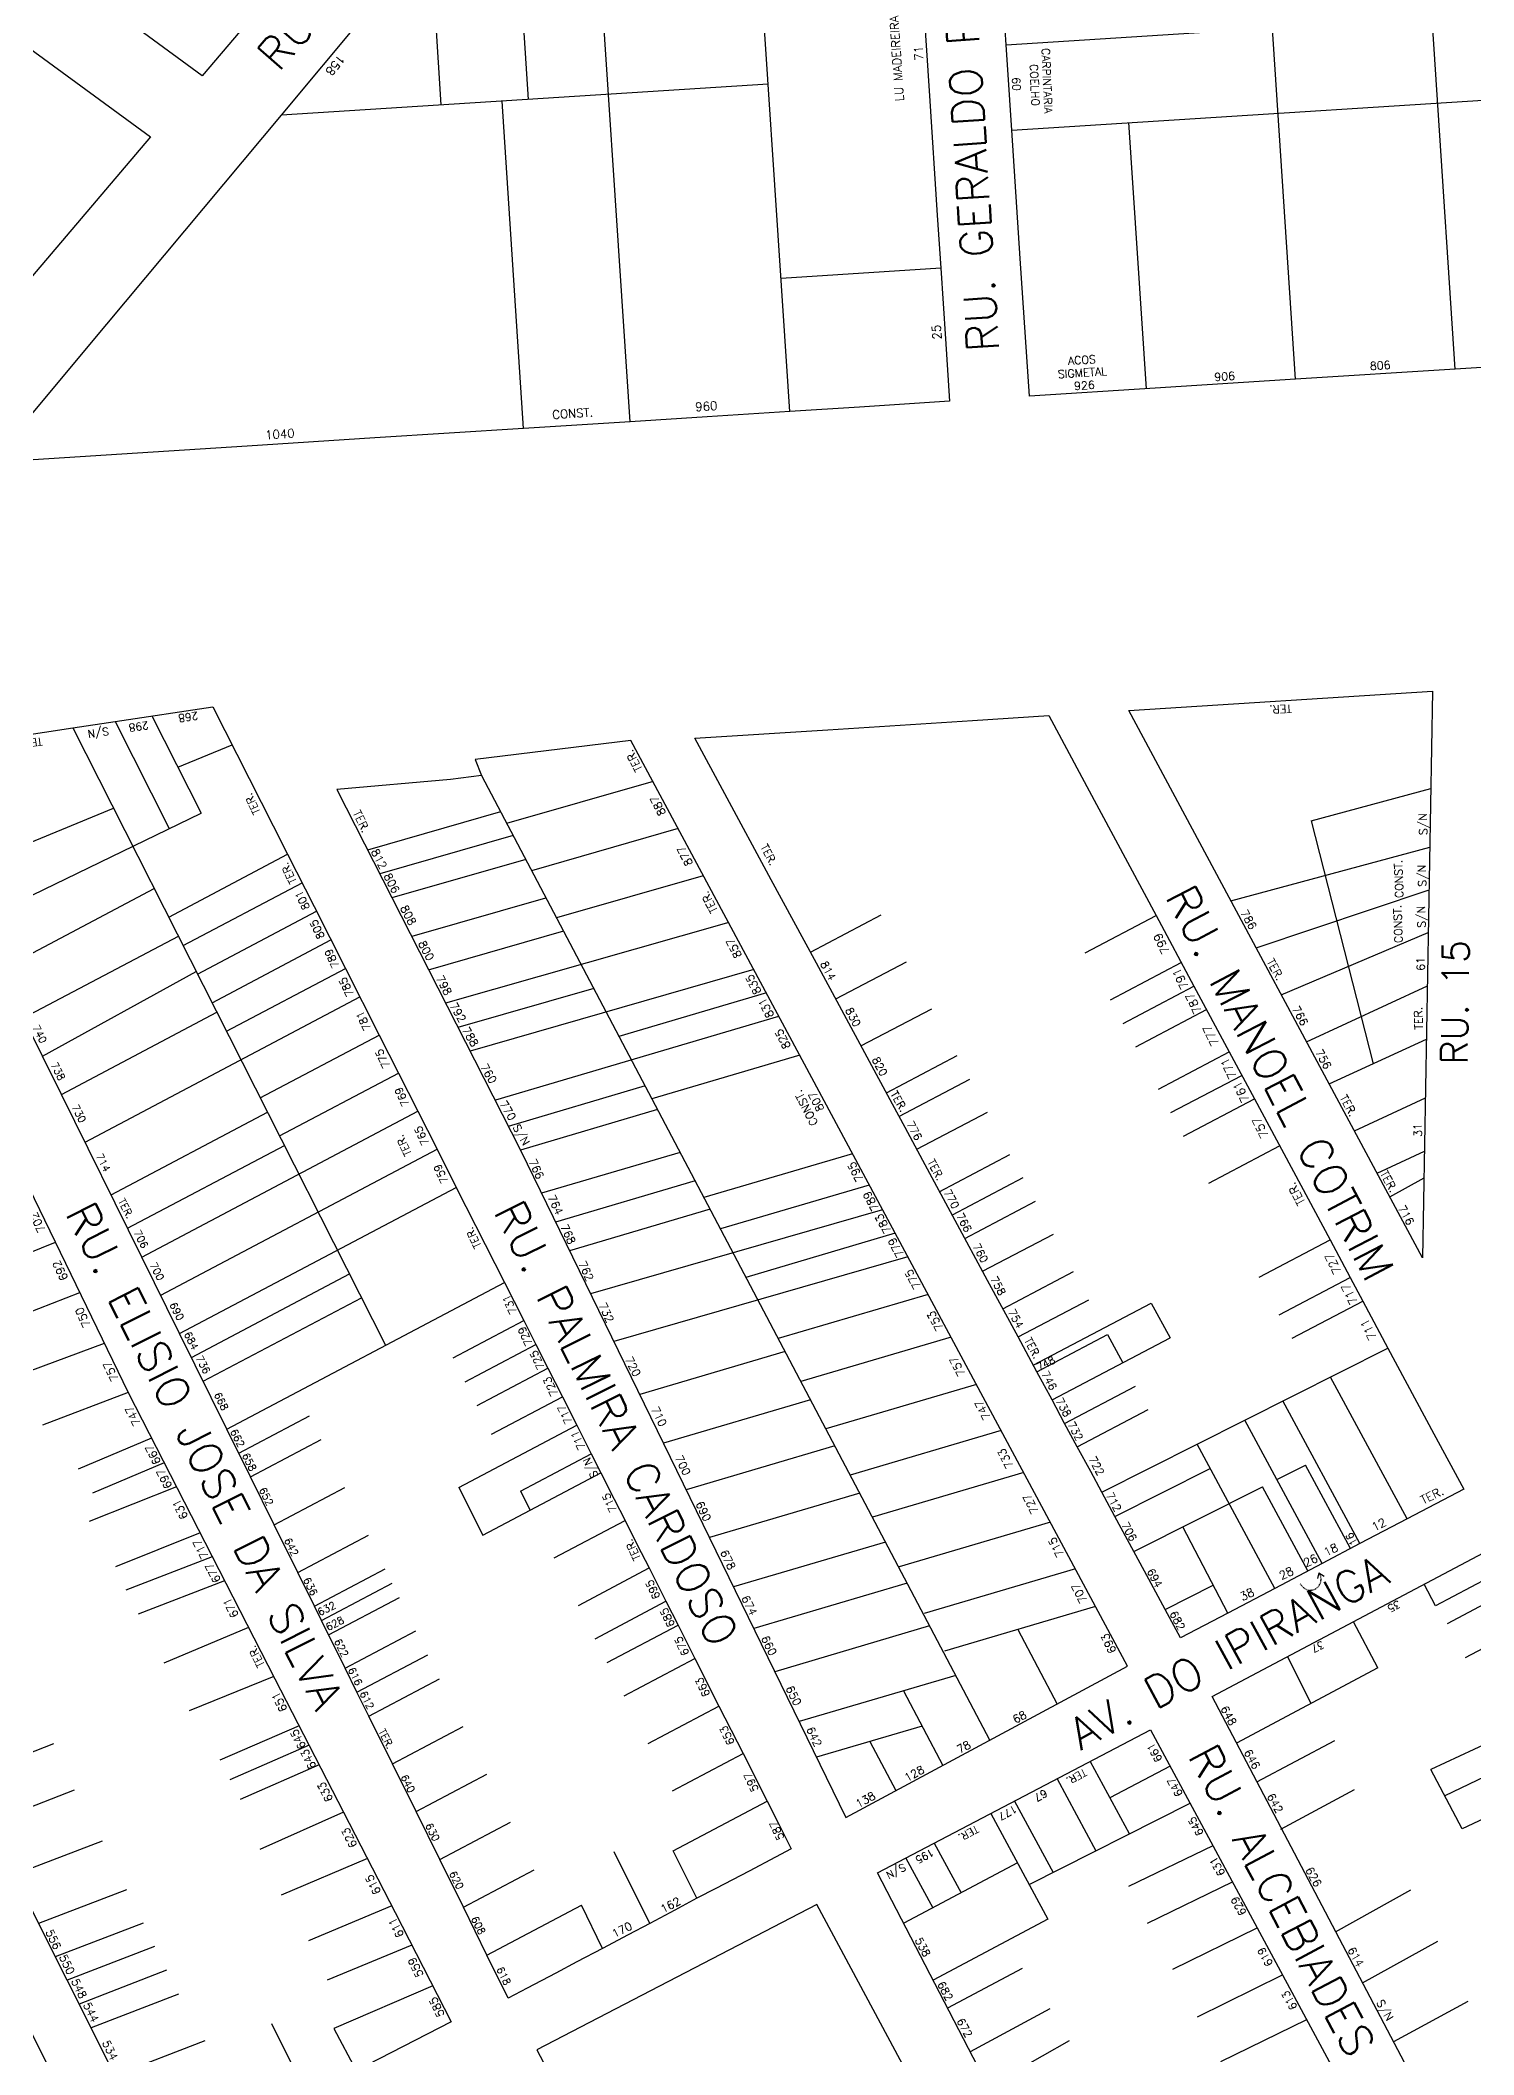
# Model space of a CAD drawing. Extents: x 714896 to 749292, y 8417558 to 8447149.
# Drawn here: x 737358.6 to 737627.3, y 8427545.5 to 8427923.2 of the extents above; entities that cross this region are included whole.
import ezdxf

# ---------------------------------------------------------------- set-up
doc = ezdxf.new("R2010")
doc.units = 0
doc.header["$MEASUREMENT"] = 0
doc.linetypes.add('ACAD_ISO03W100', pattern=[30, 12, -18])
for name, color, linetype in [('LOTE', 7, 'CONTINUOUS'), ('NUM-PORTA', 7, 'CONTINUOUS'), ('QUADRA', 6, 'CONTINUOUS'), ('TEXTO', 7, 'CONTINUOUS'), ('TEXTODERUA', 3, 'CONTINUOUS')]:
    doc.layers.add(name, color=color, linetype=linetype)
doc.styles.add('ROMANS', font='ROMANS.SHX', dxfattribs={"height": 1.5})

msp = doc.modelspace()

# ---------------------------------------------------------------- linework, layer by layer
at = {"layer": 'LOTE', "color": 7}
for p, q in [((737441.3, 8427785.3, 510.09), (737536.54, 8427604.55, 519.7)), ((737473.47, 8427784.22, 518.89), (737445.98, 8427776.3, 514.53)), ((737444.87, 8427778.52, 514.22), (737419.93, 8427771.33, 510.25)), ((737478.15, 8427775.39, 518.89), (737450.66, 8427767.47, 514.53)), ((737447.21, 8427774.09, 514.22), (737422.24, 8427766.89, 510.25)), ((737449.57, 8427769.61, 514.27), (737424.5, 8427762.39, 510.29)), ((737482.84, 8427766.55, 518.89), (737455.35, 8427758.63, 514.53)), ((737453.26, 8427762.35, 514.4), (737428.2, 8427755.13, 510.42)), ((737456.66, 8427756.15, 514.45), (737431.28, 8427748.84, 510.42)), ((737487.63, 8427757.78, 518.89), (737434.55, 8427742.66, 510.41)), ((737492.33, 8427748.94, 518.9), (737439.15, 8427733.62, 510.45)), ((737462.32, 8427745.4, 514.49), (737436.88, 8427738.07, 510.45)), ((737494.69, 8427744.57, 518.89), (737467.06, 8427736.41, 514.53)), ((737496.99, 8427740.13, 518.89), (737443.91, 8427724.45, 510.51)), ((737500.94, 8427732.89), (737473.23, 8427724.71, -4.38)), ((737471.96, 8427727.12, 514.55), (737446.31, 8427719.55, 510.5)), ((737474.29, 8427722.69, 514.56), (737448.58, 8427715.09, 510.5)), ((737478.51, 8427714.68, 4.1), (737452.52, 8427707.01)), ((737510.83, 8427714.42, 518.9), (737482.98, 8427706.2, 514.5)), ((737481.32, 8427709.35, 4.13), (737455.15, 8427701.62)), ((737513.98, 8427708.55, 518.9), (737486.08, 8427700.32, 514.49)), ((737484.14, 8427704.01, 4.16), (737457.77, 8427696.22)), ((737516.48, 8427703.91), (737461.75, 8427688.15)), ((737518.85, 8427699.5), (737490.86, 8427691.24, -4.42)), ((737361.37, 8427697.8, 507.43), (737345.51, 8427691.41, 514.37)), ((737521.22, 8427695.1), (737466.09, 8427679.24)), ((737365.96, 8427688.33, 507.42), (737349.97, 8427682.16, 515.09)), ((737525, 8427688.05), (737496.91, 8427679.76, -4.43)), ((737370.56, 8427678.87, 507.42), (737354.25, 8427672.81, 516.66)), ((737498.19, 8427677.34, 514.63), (737470.94, 8427669.3, 510.33)), ((737529.33, 8427680.03, 518.89), (737501.15, 8427671.72, 514.44)), ((737375.03, 8427669.66, 514.05), (737358.98, 8427663.55, 520.03)), ((737534.09, 8427671.19, 518.89), (737505.83, 8427662.85, 514.43)), ((737502.95, 8427668.31, 514.65), (737475.4, 8427660.18, 510.3)), ((737538.73, 8427662.53, 518.89), (737510.4, 8427654.17, 514.42)), ((737379.44, 8427661.07, 520.71), (737365.67, 8427655.26, 520.64)), ((737507.52, 8427659.63, 514.68), (737479.68, 8427651.41, 510.28)), ((737381.81, 8427656.46, 520.71), (737368.39, 8427650.78, 520.63)), ((737542.94, 8427654.66, 518.89), (737514.61, 8427646.3, 514.42)), ((737384.11, 8427651.97, 520.71), (737367.72, 8427645.46, 520.61)), ((737512.19, 8427650.76, 514.7), (737484.05, 8427642.45, 510.25)), ((737388.54, 8427643.32, 520.71), (737372.7, 8427636.97, 520.59)), ((737547.93, 8427645.36, 518.9), (737519.6, 8427637, 514.42)), ((737517, 8427641.63, 514.72), (737488.54, 8427633.23, 510.23)), ((737390.82, 8427638.87, 520.71), (737374.62, 8427632.63, 520.58)), ((737552.62, 8427636.6, 518.9), (737524.29, 8427628.24, 514.42)), ((737393.14, 8427634.36, 520.71), (737376.93, 8427628.12, 520.58)), ((737521.08, 8427633.89, 514.74), (737492.35, 8427625.4, 510.21)), ((737620.12, 8427629.67, 527.63), (737618, 8427633.71)), ((737556.41, 8427629.52, 518.9), (737528.08, 8427621.16, 514.43)), ((737397.64, 8427625.59, 520.71), (737381.71, 8427618.93, 520.57)), ((737525.3, 8427625.89, 514.77), (737496.28, 8427617.32, 510.19)), ((737541.83, 8427625.22, 509.81), (737549.18, 8427611.25, 510.55)), ((737609.29, 8427618.02, -4.55), (737604.74, 8427626.69)), ((737592.37, 8427620.14), (737596.73, 8427611.34, -5.35)), ((737402.34, 8427616.42, 520.71), (737386.47, 8427609.98, 520.57)), ((737530.18, 8427616.63, 514.8), (737500.84, 8427607.96, 510.16)), ((737609.29, 8427618.02, -4.55), (737582.81, 8427603.95, 522.59)), ((737520.4, 8427613.74, 518.96), (737527.78, 8427599.74, 519.7)), ((737646.55, 8427611.69, 527.68), (737619.25, 8427599.01, -14.53)), ((737407.09, 8427607.2, 520.71), (737392.25, 8427600.71, 520.56)), ((737523.89, 8427607.11, 513.27), (737504.1, 8427601.27, 510.15)), ((737361.07, 8427603.81, 520.43), (737344.55, 8427597.32, 520.27)), ((737408.98, 8427603.52, 520.71), (737394.14, 8427597.02, 520.56)), ((737514.11, 8427604.22, 519.21), (737518.94, 8427595.07, 519.7)), ((737586.62, 8427596.69, 522.59), (737601.28, 8427604.41, 528.49)), ((737410.86, 8427599.87, 520.71), (737396.02, 8427593.38, 520.56)), ((737555.39, 8427600.49), (737562.67, 8427586.97)), ((737625.1, 8427587.85, -20.38), (737619.25, 8427599.01, -14.53)), ((737630.9, 8427598.33, 527.94), (737621.85, 8427594.05, 528.09)), ((737652.34, 8427600.72, 527.64), (737625.1, 8427587.85, 528.09)), ((737364.94, 8427595.13, 520.42), (737348.85, 8427588.83, 520.27)), ((737549.19, 8427597.24), (737556.47, 8427583.72)), ((737591.16, 8427587.79, 522.54), (737604.97, 8427595.22, 527.22)), ((737415.45, 8427590.96, 520.71), (737399.76, 8427583.99, 520.54)), ((737536.79, 8427590.74), (737547.45, 8427570.94)), ((737541.22, 8427593.06), (737548.44, 8427579.66)), ((737543.97, 8427577.4, 521.49), (737574.14, 8427592.66, 522.24)), ((737370.21, 8427585.54, 520.41), (737353.67, 8427579.25, 520.27)), ((737419.91, 8427582.3, 520.71), (737403.76, 8427575.44, 520.52)), ((737520.85, 8427582.38), (737525.88, 8427573.03)), ((737526.16, 8427585.16), (737531.18, 8427575.86)), ((737562.63, 8427577.09, 521.8), (737578.42, 8427584.72, 522.24)), ((737541.76, 8427581.5, 521.94), (737520.47, 8427570.15, 520.21)), ((737374.73, 8427576.41, 520.41), (737358.25, 8427570.14, 520.27)), ((737566.13, 8427570.19, 521.76), (737582.06, 8427577.95, 522.24)), ((737601.38, 8427568.54, 522.54), (737615.49, 8427576.4, 526.09)), ((737424.48, 8427573.41, 520.71), (737408.87, 8427566.87, 520.5)), ((737547.45, 8427570.94, 88.54), (737525.94, 8427559.47, 520.21)), ((737377.88, 8427570.16, 520.41), (737361.4, 8427563.89, 520.27)), ((737570.9, 8427561.55, 521.74), (737586.72, 8427569.31, 522.24)), ((737380.02, 8427565.81, 0.11), (737363.61, 8427559.49)), ((737428.25, 8427566.06, 520.71), (737412.36, 8427559.49, 520.47)), ((737606.46, 8427558.98, 522.55), (737620.55, 8427566.79, 525.75)), ((737382.26, 8427561.34, 520.38), (737365.85, 8427555.02, 520.27)), ((737542.64, 8427561.68, 521.18), (737528.67, 8427554.21, 520.21)), ((737575.54, 8427552.61, 521.72), (737591.46, 8427560.49, 522.24)), ((737384.51, 8427556.87, 520.38), (737368.1, 8427550.56, 520.27)), ((737432.15, 8427558.43, 520.71), (737413.58, 8427550.4, 520.4)), ((737547.82, 8427554.11, 521.15), (737532.89, 8427546.06, 520.21)), ((737579.88, 8427544.26, 521.7), (737595.99, 8427552.09, 522.24)), ((737612.29, 8427548, 522.54), (737626.24, 8427555.55, 525.22)), ((737408.68, 8427537.86, 520.27), (737401.98, 8427551.28, 520.43)), ((737413.58, 8427550.4, 520.4), (737417.78, 8427542.53, 520.27)), ((737389.43, 8427548.11, 520.37), (737372.6, 8427541.59, 520.27)), ((737551.48, 8427548.09, 521.13), (737536.29, 8427539.5, 520.21))]:
    msp.add_line(p, q, dxfattribs=at)
at = {"layer": 'LOTE', "color": 7, "linetype": 'CONTINUOUS', "flags": 128}
for points, elevation in [([(737593.9, 8427859.61), (737586.99, 8427964.38)], 516.49), ([(737623.83, 8427861.52), (737616.93, 8427966.29)], 516.49), ([(737469.15, 8427851.66), (737462.25, 8427956.44)], 516.48), ([(737499.09, 8427853.57), (737492.18, 8427958.34)], 516.48), ([(737450.13, 8427912.08), (737447.28, 8427955.48)], 516.48), ([(737433.75, 8427911.04), (737432.7, 8427926.95)], 516.48), ([(737539.66, 8427922.29), (737589.56, 8427925.47)], 516.49), ([(737495.04, 8427914.95), (737403.81, 8427909.13)], 516.48), ([(737449.19, 8427850.39), (737445.14, 8427911.77)], 516.48), ([(737540.71, 8427906.32), (737660.47, 8427913.95)], 516.49), ([(737565.95, 8427857.83), (737562.66, 8427907.72)], 516.49), ([(737527.38, 8427880.42), (737497.44, 8427878.52)], 516.48), ([(737502.94, 8427752.23), (737516.22, 8427759.21)], 1038.31), ([(737507.69, 8427743.43), (737520.97, 8427750.41)], 1038.31), ([(737512.42, 8427734.62), (737525.69, 8427741.6)], 1038.31), ([(737517.18, 8427725.82), (737530.46, 8427732.81)], 1038.31), ([(737519.54, 8427721.41), (737532.81, 8427728.4)], 1038.31), ([(737522.87, 8427715.26), (737536.15, 8427722.24)], 519.16), ([(737527.06, 8427707.3), (737540.34, 8427714.29)], 519.16), ([(737529.56, 8427702.97), (737542.84, 8427709.95)], 519.16), ([(737531.88, 8427698.54), (737545.15, 8427705.52)], 519.16), ([(737535.22, 8427692.39), (737548.5, 8427699.37)], 1557.47), ([(737539.01, 8427685.35), (737552.29, 8427692.33)], 519.16), ([(737541.87, 8427680.07), (737555.14, 8427687.05)], 519.16), ([(737544.72, 8427674.79), (737566.85, 8427686.43)], 519.16), ([(737566.85, 8427686.43), (737570.36, 8427679.91)], 519.16), ([(737545.38, 8427673.56), (737558.66, 8427680.54)], 519.16), ([(737558.66, 8427680.54), (737561.51, 8427675.25)], 519.16), ([(737548.24, 8427668.27), (737570.36, 8427679.91)], 519.16), ([(737550.6, 8427663.87), (737563.88, 8427670.85)], 519.16), ([(737552.98, 8427659.47), (737566.26, 8427666.45)], 519.16), ([(737633.38, 8427636.69), (737620.12, 8427629.67)], 527.63), ([(737635.25, 8427633.15), (737622.33, 8427626.31)], 527.63), ([(737638.63, 8427626.73), (737625.71, 8427619.89)], 527.69), ([(737570.41, 8427599.6), (737559.07, 8427593.65)], 522.24)]:
    msp.add_lwpolyline(points, dxfattribs=dict(at, elevation=elevation))
for points in [[(737364.69, 8427794.26), (737423.31, 8427678.51)], [(737372.6, 8427795.46), (737382.77, 8427775.37)], [(737379.52, 8427796.5), (737388.75, 8427778.28)], [(737384.38, 8427786.9), (737394.54, 8427791.09)], [(737342.15, 8427766.77), (737372.31, 8427779.22)], [(737346.58, 8427757.81), (737388.75, 8427778.28)], [(737382.65, 8427758.8), (737404.94, 8427770.57)], [(737351.01, 8427748.85), (737379.95, 8427764.13)], [(737385.36, 8427753.44), (737407.65, 8427765.22)], [(737388.07, 8427748.09), (737410.36, 8427759.87)], [(737554.47, 8427752.08), (737567.74, 8427759.06)], [(737355.45, 8427739.88), (737384.46, 8427755.21)], [(737390.78, 8427742.74), (737413.07, 8427754.51)], [(737358.99, 8427732.71), (737387.82, 8427748.59)], [(737393.49, 8427737.39), (737415.78, 8427749.16)], [(737559.19, 8427743.27), (737572.47, 8427750.25)], [(737561.56, 8427738.86), (737574.83, 8427745.85)], [(737362.54, 8427725.54), (737391.69, 8427740.94)], [(737366.97, 8427716.58), (737418.49, 8427743.81)], [(737563.92, 8427734.46), (737577.2, 8427741.44)], [(737399.82, 8427724.9), (737422.11, 8427736.67)], [(737568.18, 8427726.53), (737581.45, 8427733.51)], [(737403.43, 8427717.76), (737425.72, 8427729.53)], [(737570.54, 8427722.12), (737583.82, 8427729.1)], [(737371.85, 8427706.72), (737401.18, 8427722.21)], [(737377.61, 8427695.06), (737429.34, 8427722.4)], [(737572.91, 8427717.72), (737586.18, 8427724.7)], [(737374.95, 8427700.44), (737404.34, 8427715.97)], [(737381.15, 8427687.89), (737432.95, 8427715.26)], [(737577.63, 8427708.91), (737590.91, 8427715.89)], [(737384.7, 8427680.72), (737436.56, 8427708.12)], [(737587.09, 8427691.28), (737600.36, 8427698.26)], [(737386.92, 8427676.24), (737416.54, 8427691.89)], [(737393.56, 8427662.79), (737445.6, 8427690.28)], [(737590.83, 8427684.21), (737604.11, 8427691.19)], [(737389.13, 8427671.76), (737418.8, 8427687.43)], [(737593.23, 8427679.82), (737606.51, 8427686.81)], [(737435.95, 8427676.14), (737449.22, 8427683.14)], [(737438.21, 8427671.68), (737451.48, 8427678.68)], [(737557.57, 8427650.97), (737611.18, 8427677.96)], [(737440.47, 8427667.22), (737453.73, 8427674.22)], [(737443.18, 8427661.87), (737456.45, 8427668.87)], [(737395.78, 8427658.31), (737409.05, 8427665.31)], [(737437.05, 8427651.85), (737459.16, 8427663.52)], [(737398, 8427653.83), (737411.26, 8427660.83)], [(737448.6, 8427651.17), (737461.87, 8427658.17)], [(737441.56, 8427642.93), (737463.67, 8427654.6)], [(737560.04, 8427646.39), (737577.91, 8427655.39)], [(737590.37, 8427653.35), (737595.73, 8427656.05)], [(737402.43, 8427644.86), (737415.7, 8427651.86)], [(737437.05, 8427651.85), (737441.56, 8427642.93)], [(737448.6, 8427651.17), (737450.41, 8427647.6)], [(737563.57, 8427639.85), (737587.69, 8427652)], [(737406.86, 8427635.9), (737420.13, 8427642.9)], [(737454.93, 8427638.68), (737468.19, 8427645.68)], [(737409.96, 8427629.62), (737423.23, 8427636.63)], [(737459.45, 8427629.75), (737472.71, 8427636.76)], [(737411.29, 8427626.94), (737424.56, 8427633.94)], [(737569.44, 8427628.99), (737578.45, 8427633.53)], [(737412.62, 8427624.25), (737425.89, 8427631.25)], [(737462.61, 8427623.51), (737475.87, 8427630.51)], [(737415.73, 8427617.97), (737428.99, 8427624.97)], [(737464.87, 8427619.05), (737478.13, 8427626.05)], [(737417.94, 8427613.49), (737431.21, 8427620.49)], [(737468.03, 8427612.8), (737481.3, 8427619.81)], [(737420.16, 8427609.01), (737433.42, 8427616.01)], [(737472.55, 8427603.88), (737485.81, 8427610.88)], [(737424.59, 8427600.04), (737437.86, 8427607.04)], [(737477.07, 8427594.96), (737490.33, 8427601.96)], [(737429.02, 8427591.08), (737442.29, 8427598.08)], [(737477.23, 8427583.74), (737494.85, 8427593.04)], [(737433.46, 8427582.12), (737446.72, 8427589.12)], [(737472.84, 8427570.12), (737466.19, 8427583.57)], [(737481.63, 8427574.84), (737477.23, 8427583.74)], [(737437.89, 8427573.15), (737451.15, 8427580.15)], [(737442.32, 8427564.19), (737460.01, 8427573.52)], [(737464, 8427565.45), (737460.01, 8427573.52)]]:
    msp.add_lwpolyline(points, dxfattribs=at)
at = {"layer": 'LOTE'}
for points in [[(737596.8, 8427776.85), (737619.26, 8427782.88)], [(737596.8, 8427776.85), (737608.42, 8427731.28)], [(737581.76, 8427761.86), (737619.07, 8427771.88)], [(737586.49, 8427753.05), (737618.92, 8427763.89)], [(737591.22, 8427744.24), (737618.78, 8427755.89)], [(737595.95, 8427735.43), (737618.6, 8427745.89)], [(737600.2, 8427727.5), (737618.43, 8427735.89)], [(737604.93, 8427718.69), (737618.23, 8427724.89)], [(737609.19, 8427710.76), (737618.06, 8427714.89)], [(737611.55, 8427706.35), (737617.97, 8427709.89)]]:
    msp.add_lwpolyline(points, dxfattribs=at)
at = {"layer": 'LOTE', "color": 7, "flags": 128}
for points in [[(737614.8, 8427645.98), (737600.45, 8427672.56)], [(737605.95, 8427641.32), (737591.52, 8427668.07)], [(737598.87, 8427637.6), (737584.37, 8427664.47)], [(737590.02, 8427632.94), (737575.44, 8427659.97)], [(737604.18, 8427640.39), (737595.73, 8427656.05)], [(737596.22, 8427636.2), (737587.69, 8427652)], [(737581.17, 8427628.29), (737572.77, 8427644.49)], [(737598.27, 8427635.87), (737597.99, 8427634.76)], [(737598.27, 8427635.87), (737599.25, 8427635.23)]]:
    msp.add_lwpolyline(points, dxfattribs=at)
at = {"layer": 'LOTE', "color": 7, "linetype": 'ACAD_ISO03W100', "ltscale": 0.002, "flags": 128}
msp.add_lwpolyline([(737594.77, 8427633.8), (737595.51, 8427632.92), (737596.21, 8427632.63), (737596.77, 8427632.59), (737597.45, 8427632.75), (737597.99, 8427633.09), (737598.34, 8427633.49), (737598.61, 8427634.1), (737598.69, 8427634.66), (737598.58, 8427635.29), (737598.27, 8427635.87)], dxfattribs=at)
at = {"layer": 'QUADRA'}
for points in [[(737081.79, 8428141.63), (737290.34, 8428358.87), (737578.77, 8428139.73), (737388.95, 8427916.5), (737190.68, 8428061.82), (737081.79, 8428141.63)], [(737562.62, 8427797.52), (737619.58, 8427801.16), (737617.7, 8427694.9), (737562.62, 8427797.52)]]:
    msp.add_lwpolyline(points, close=True, dxfattribs=at)
at = {"layer": 'QUADRA', "linetype": 'CONTINUOUS'}
msp.add_lwpolyline([(737379.21, 8427905.04), (737326.11, 8427842.59), (737256.78, 8427838.25), (737252.62, 8427837.99), (737174.95, 8427833.13), (737121.16, 8427829.76), (737169.55, 8427856.46), (737285.45, 8427973.76), (737309.6, 8427956.06), (737336.35, 8427936.45), (737338.77, 8427934.68), (737356.62, 8427921.6), (737379.21, 8427905.04)], close=True, dxfattribs=at)
at = {"layer": 'QUADRA', "color": 6, "linetype": 'CONTINUOUS'}
for points, elevation in [([(737683.71, 8427865.33), (737663.75, 8427864.06), (737641.7, 8427862.66), (737623.83, 8427861.52), (737593.9, 8427859.61), (737567.58, 8427857.93), (737544, 8427856.43), (737542.29, 8427882.25), (737540.71, 8427906.32), (737538.41, 8427941.25), (737537.09, 8427961.21), (737561.57, 8427962.76), (737586.99, 8427964.38), (737616.93, 8427966.29), (737626.91, 8427966.93), (737656.85, 8427968.84), (737676.81, 8427970.11), (737678.56, 8427943.59), (737680.79, 8427909.63), (737683.71, 8427865.33)], 516.49), ([(737529.03, 8427855.48), (737512.17, 8427854.4), (737499.09, 8427853.57), (737483.6, 8427852.58), (737469.15, 8427851.66), (737449.19, 8427850.39), (737421.32, 8427848.62), (737397.36, 8427847.09), (737373.87, 8427845.59), (737349.39, 8427844.03), (737371.06, 8427869.96), (737403.81, 8427909.13), (737419.24, 8427927.59), (737442.3, 8427955.17), (737462.25, 8427956.44), (737492.18, 8427958.34), (737522.12, 8427960.25), (737523.32, 8427942.08), (737525.25, 8427912.76), (737526.73, 8427890.4), (737527.38, 8427880.42), (737528.25, 8427867.19), (737529.03, 8427855.48)], 516.48)]:
    msp.add_lwpolyline(points, close=True, dxfattribs=dict(at, elevation=elevation))
msp.add_lwpolyline([(737347.88, 8427791.72), (737364.69, 8427794.26), (737372.6, 8427795.46), (737390.93, 8427798.23), (737402.25, 8427775.88), (737404.94, 8427770.57), (737409.91, 8427760.76), (737415.78, 8427749.16), (737422.11, 8427736.67), (737425.72, 8427729.53), (737429.34, 8427722.4), (737432.95, 8427715.26), (737436.56, 8427708.12), (737445.6, 8427690.28), (737449.22, 8427683.14), (737451.48, 8427678.68), (737453.73, 8427674.22), (737456.45, 8427668.87), (737459.16, 8427663.52), (737461.87, 8427658.17), (737463.67, 8427654.6), (737466.16, 8427649.69), (737468.19, 8427645.68), (737470.5, 8427641.11), (737472.71, 8427636.76), (737475.87, 8427630.51), (737478.13, 8427626.05), (737481.3, 8427619.81), (737485.81, 8427610.88), (737490.33, 8427601.96), (737494.85, 8427593.04), (737497.1, 8427588.59), (737499.37, 8427584.12), (737496.38, 8427582.54), (737491.44, 8427579.94), (737485.2, 8427576.65), (737481.63, 8427574.84), (737477.55, 8427572.6), (737472.84, 8427570.12), (737468.76, 8427567.96), (737464, 8427565.45), (737459.16, 8427562.9), (737455.23, 8427560.82), (737449.84, 8427557.98), (737446.31, 8427556.12), (737446.31, 8427556.12), (737442.32, 8427564.19), (737437.89, 8427573.15), (737433.46, 8427582.12), (737429.02, 8427591.08), (737424.59, 8427600.04), (737420.16, 8427609.01), (737417.94, 8427613.49), (737415.73, 8427617.97), (737411.29, 8427626.94), (737409.96, 8427629.62), (737406.86, 8427635.9), (737402.43, 8427644.86), (737398, 8427653.83), (737393.56, 8427662.79), (737384.7, 8427680.72), (737377.61, 8427695.06), (737362.54, 8427725.54), (737358.99, 8427732.71), (737355.45, 8427739.88)], dxfattribs=at)
at = {"layer": 'QUADRA', "color": 6}
for points in [[(737625.42, 8427651.56), (737614.8, 8427645.98), (737605.95, 8427641.32), (737598.87, 8427637.6), (737590.02, 8427632.94), (737581.17, 8427628.29), (737572.32, 8427623.64), (737569.44, 8427628.99), (737566.37, 8427634.65), (737563.57, 8427639.85), (737560.04, 8427646.39), (737557.57, 8427650.97), (737555.49, 8427654.82), (737552.98, 8427659.47), (737550.6, 8427663.87), (737548.24, 8427668.27), (737545.38, 8427673.56), (737541.87, 8427680.07), (737536.17, 8427690.63), (737524, 8427713.16), (737520.68, 8427719.32), (737518.31, 8427723.72), (737513.56, 8427732.52), (737508.81, 8427741.32), (737504.06, 8427750.12), (737495.61, 8427765.79), (737486.92, 8427781.88), (737481.29, 8427792.33), (737506.21, 8427793.92), (737533.33, 8427795.65), (737547.62, 8427796.56), (737554.75, 8427783.28), (737567.74, 8427759.06), (737574.83, 8427745.85), (737581.45, 8427733.51), (737586.18, 8427724.7), (737600.36, 8427698.26), (737604.11, 8427691.19), (737606.51, 8427686.81), (737611.18, 8427677.96), (737619.84, 8427661.91), (737625.42, 8427651.56)], [(737350.76, 8427561.88), (737372.16, 8427519.02), (737314.95, 8427489.74), (737293.52, 8427532.51), (737350.76, 8427561.88)]]:
    msp.add_lwpolyline(points, close=True, dxfattribs=at)
at = {"layer": 'QUADRA', "color": 6, "linetype": 'CONTINUOUS'}
for points in [[(737562.4, 8427618.34), (737469.29, 8427791.88), (737440.09, 8427788.34), (737441.3, 8427785.3), (737435.5, 8427784.59), (737414.15, 8427782.73), (737448.58, 8427715.09), (737509.58, 8427590.01)], [(737381.49, 8427523.9), (737363.61, 8427559.49), (737348.87, 8427588.8), (737317.53, 8427650.61), (737285.62, 8427718.75), (737257.95, 8427778.59), (737317.98, 8427788.18), (737345.62, 8427730.25), (737375.03, 8427669.66), (737402.57, 8427615.97), (737425.11, 8427572.2), (737435.6, 8427551.68)], [(737578.23, 8427612.65), (737631.26, 8427640.73), (737742.53, 8427429.5), (737689.71, 8427400.49), (737578.23, 8427612.65)], [(737679.3, 8427397.36), (737624.9, 8427368.54), (737515.54, 8427579.59), (737566.73, 8427606.44), (737679.3, 8427397.36)], [(737563.22, 8427334.63), (737617.12, 8427363.1), (737504.16, 8427573.65), (737451.69, 8427546.43), (737563.22, 8427334.63)]]:
    msp.add_lwpolyline(points, close=True, dxfattribs=at)

# ---------------------------------------------------------------- texts
at = {"layer": 'NUM-PORTA', "style": 'ROMANS'}
for s, height, rotation, p in [('158', 1.616, 230.4375, (737414.58, 8427920.59, 513.46)), ('60', 1.492, 272.4819, (737540.75, 8427916.2)), ('1040', 1.616, 3.7426, (737400.78, 8427848.36, 513.46)), ('887', 1.506, 117.0446, (737475.91, 8427778.28, -518.89)), ('S/N', 1.5, 92.0322, (737618.58, 8427774.16)), ('877', 1.506, 117.0446, (737480.97, 8427768.85, -518.89)), ('S/N', 1.5, 92.0322, (737618.41, 8427764.5)), ('786', 1.5, 298.6868, (737583.5, 8427759.65)), ('S/N', 1.5, 92.0322, (737618.27, 8427756.79)), ('799', 1.589, 116.0356, (737570.37, 8427752.32)), ('791', 1.589, 116.0356, (737573.92, 8427745.7)), ('61', 1.5, 92.0322, (737618.13, 8427748.74)), ('787', 1.589, 116.0356, (737576.37, 8427741.13)), ('766', 1.5, 298.6868, (737593.17, 8427741.62)), ('777', 1.589, 116.0356, (737579.62, 8427735.08)), ('756', 1.5, 298.6868, (737597.53, 8427733.49)), ('771', 1.589, 116.0356, (737582.93, 8427728.91)), ('761', 1.589, 116.0356, (737585.29, 8427724.5)), ('757', 1.589, 116.0356, (737588.9, 8427717.79)), ('31', 1.5, 92.0322, (737617.58, 8427717.61)), ('716', 1.5, 298.6868, (737613.04, 8427704.25)), ('727', 1.589, 116.0356, (737602.54, 8427692.29)), ('717', 1.589, 116.0356, (737605.6, 8427686.59)), ('711', 1.589, 116.0356, (737609.15, 8427679.95))]:
    msp.add_text(s, height=height, rotation=rotation, dxfattribs=at).set_placement(p)
at = {"layer": 'NUM-PORTA', "color": 7, "style": 'ROMANS'}
for s, height, rotation, p in [('71', 1.614, 93.8337, (737524.14, 8427919.41, 513.46)), ('25', 1.614, 93.8337, (737527.51, 8427867.11, 513.46)), ('806', 1.51, 3.7742, (737607.87, 8427861.32)), ('926', 1.51, 3.7483, (737552.42, 8427857.58)), ('906', 1.51, 3.7483, (737578.71, 8427859.26)), ('960', 1.616, 3.7893, (737481.41, 8427853.61, 513.46)), ('S/N', 1.451, 188.4514, (737371.32, 8427794.37)), ('298', 1.451, 188.4514, (737378.76, 8427795.49)), ('268', 1.451, 188.4514, (737388.06, 8427797.29)), ('812', 1.508, 297.388, (737420.53, 8427771.07)), ('806', 1.508, 297.388, (737422.9, 8427766.52)), ('TER.', 1.506, 117.1098, (737485.62, 8427760.02)), ('801', 1.451, 115.3122, (737409.16, 8427760.55)), ('808', 1.506, 297.6087, (737426, 8427760.5)), ('805', 1.451, 115.3122, (737411.92, 8427755.11)), ('789', 1.451, 115.3122, (737414.69, 8427749.63)), ('800', 1.506, 297.6087, (737429.37, 8427753.87)), ('857', 1.506, 117.1098, (737490.15, 8427751.58)), ('814', 1.451, 298.0909, (737504.75, 8427750.04, 519.16)), ('785', 1.451, 115.3122, (737417.39, 8427744.3)), ('798', 1.506, 297.6087, (737432.68, 8427747.37)), ('835', 1.506, 117.1098, (737493.8, 8427744.78)), ('792', 1.505, 300.3719, (737435.25, 8427742.2, -510.45)), ('831', 1.506, 117.1098, (737496.17, 8427740.36)), ('830', 1.451, 298.0909, (737509.43, 8427741.35, 519.16)), ('740', 1.374, 296.7669, (737357.05, 8427738.12)), ('781', 1.451, 115.3122, (737420.61, 8427737.94)), ('788', 1.505, 300.3719, (737437.57, 8427737.64, -510.45)), ('825', 1.506, 117.1098, (737499.3, 8427734.54)), ('775', 1.451, 115.3122, (737424.2, 8427730.85)), ('738', 1.374, 296.7669, (737360.5, 8427731.15)), ('760', 1.505, 300.4382, (737440.99, 8427730.72)), ('820', 1.451, 298.0909, (737514.43, 8427732.09, 519.16)), ('769', 1.451, 115.3122, (737427.82, 8427723.72)), ('730', 1.374, 296.7669, (737364.42, 8427723.22)), ('770', 1.505, 300.4197, (737444.6, 8427723.82)), ('807', 1.506, 117.1098, (737505.59, 8427722.81)), ('765', 1.451, 115.3122, (737431.52, 8427716.41)), ('S/N', 1.505, 300.4197, (737447.06, 8427719.38)), ('776', 1.451, 298.0909, (737520.92, 8427720.05)), ('714', 1.374, 296.7669, (737368.97, 8427714.03)), ('759', 1.451, 115.3122, (737435.13, 8427709.27)), ('766', 1.503, 294.7535, (737450.08, 8427713)), ('795', 1.506, 117.1758, (737512.95, 8427709.64)), ('789', 1.506, 118.9741, (737515.88, 8427704.2)), ('770', 1.451, 298.0909, (737527.89, 8427707.23, -519.16)), ('702', 1.522, 115.6252, (737359.6, 8427700.09)), ('764', 1.503, 294.7535, (737453.65, 8427706.29, 0.04)), ('766', 1.451, 298.0909, (737530.23, 8427702.81, 519.16)), ('706', 1.374, 296.7669, (737376.06, 8427699.69)), ('768', 1.503, 294.7535, (737456.03, 8427700.79)), ('783', 1.506, 118.9741, (737518.16, 8427699.96)), ('779', 1.506, 118.9741, (737520.56, 8427695.48)), ('760', 1.451, 298.0909, (737533.31, 8427697.11, 519.16)), ('692', 1.522, 115.5499, (737363.86, 8427691.07)), ('700', 1.374, 296.7669, (737379.05, 8427693.64)), ('762', 1.503, 294.7535, (737459.4, 8427693.89)), ('775', 1.506, 118.9741, (737523.74, 8427689.55)), ('758', 1.451, 298.0909, (737536.61, 8427690.98, 519.16)), ('750', 1.522, 115.4225, (737368.09, 8427682.28)), ('690', 1.374, 296.7669, (737382.76, 8427686.15)), ('731', 1.451, 115.3122, (737448, 8427684.76)), ('732', 1.503, 294.7535, (737463.2, 8427686.08)), ('753', 1.506, 118.9741, (737527.93, 8427681.74)), ('754', 1.451, 298.0909, (737539.94, 8427684.81)), ('684', 1.374, 296.7669, (737385.48, 8427680.63)), ('729', 1.451, 115.3138, (737450.93, 8427678.81)), ('725', 1.451, 115.3138, (737453.19, 8427674.35)), ('757', 1.505, 116.2432, (737373.32, 8427672.19)), ('736', 1.374, 296.7669, (737387.7, 8427676.15)), ('720', 1.503, 296.5521, (737468.14, 8427675.91)), ('757', 1.506, 117.0902, (737532.02, 8427673.16)), ('748', 1.4, 27.5668, (737545.81, 8427673.64)), ('746', 1.451, 298.0909, (737546.18, 8427673.19)), ('668', 1.374, 296.7669, (737391.09, 8427669.28)), ('723', 1.451, 115.3138, (737455.7, 8427669.39)), ('747', 1.505, 116.2432, (737377.47, 8427663.85)), ('717', 1.451, 115.2998, (737458.36, 8427664.15)), ('710', 1.503, 295.8414, (737473.05, 8427666.58)), ('747', 1.506, 117.1491, (737536.77, 8427664.99)), ('738', 1.451, 298.0909, (737548.88, 8427668.19)), ('662', 1.374, 296.7669, (737394.14, 8427662.38)), ('711', 1.451, 115.2942, (737460.82, 8427659.32)), ('732', 1.453, 298.0831, (737551.11, 8427663.73)), ('667', 1.503, 116.5028, (737381.24, 8427656.6)), ('658', 1.374, 296.7669, (737396.35, 8427657.9)), ('700', 1.503, 295.8414, (737477.52, 8427657.42)), ('733', 1.506, 117.0205, (737541.06, 8427655.88)), ('697', 1.503, 116.5028, (737383.35, 8427652.09)), ('S/N', 1.451, 115.2942, (737463.23, 8427654.04)), ('722', 1.453, 298.0831, (737555.08, 8427657.22)), ('652', 1.374, 296.7718, (737399.53, 8427651.43)), ('715', 1.451, 115.2942, (737466.75, 8427647.6)), ('712', 1.453, 298.0831, (737558.3, 8427650.45)), ('631', 1.502, 116.5363, (737386.33, 8427646.34)), ('690', 1.502, 295.4498, (737481.4, 8427648.81)), ('727', 1.506, 117.0215, (737545.78, 8427647.39)), ('706', 1.451, 298.0314, (737561.18, 8427644.88)), ('16', 1.4, 118.8692, (737605.57, 8427641.45)), ('12', 1.573, 25.8766, (737608.63, 8427643.62)), ('717', 1.502, 116.5803, (737390.19, 8427638.89)), ('642', 1.374, 296.7647, (737404.23, 8427641.97)), ('678', 1.502, 295.4498, (737485.99, 8427639.73)), ('715', 1.506, 117.0795, (737550.55, 8427639.25)), ('26', 1.57, 25.967, (737595.83, 8427636.87)), ('18', 1.573, 25.8766, (737599.63, 8427638.89)), ('677', 1.502, 116.5803, (737392.47, 8427634.44)), ('694', 1.454, 298.0019, (737565.97, 8427636.18)), ('28', 1.57, 25.967, (737591.29, 8427634.49)), ('636', 1.374, 296.7574, (737407.82, 8427634.56)), ('695', 1.451, 115.2792, (737474.87, 8427631.33)), ('674', 1.502, 296.2479, (737489.97, 8427631.15)), ('707', 1.505, 116.8681, (737554.88, 8427630.61)), ('38', 1.565, 25.9371, (737583.93, 8427630.53)), ('671', 1.502, 116.5903, (737395.81, 8427627.88)), ('632', 1.374, 26.7605, (737410.99, 8427627.74)), ('628', 1.374, 26.7574, (737412.53, 8427624.95)), ('685', 1.451, 115.2792, (737477.58, 8427626.08)), ('682', 1.459, 297.851, (737570.23, 8427628.23)), ('35', 1.392, 207.9875, (737613.08, 8427630.74)), ('660', 1.502, 296.2479, (737493.65, 8427623.61)), ('693', 1.5, 115.5772, (737560.35, 8427621.18)), ('622', 1.374, 296.7574, (737413.61, 8427623.04)), ('675', 1.451, 115.2792, (737480.29, 8427620.73)), ('37', 1.392, 207.9875, (737598.79, 8427623.16)), ('616', 1.374, 296.5424, (737416.21, 8427617.71)), ('651', 1.502, 116.6179, (737404.95, 8427610.24)), ('612', 1.374, 296.5424, (737418.41, 8427613.27)), ('663', 1.451, 115.2792, (737484.2, 8427613.02)), ('650', 1.502, 296.2479, (737498.27, 8427614.23)), ('68', 1.5, 28.3747, (737541.39, 8427607.55)), ('648', 1.489, 298.77, (737579.78, 8427610.4)), ('645', 1.502, 116.5909, (737408.43, 8427603.26, -520.71)), ('653', 1.452, 115.2868, (737488.77, 8427603.97)), ('642', 1.501, 295.5478, (737502.14, 8427606.55)), ('643', 1.502, 116.5909, (737410.37, 8427599.5, -520.71)), ('78', 1.5, 28.3747, (737530.92, 8427601.93)), ('661', 1.448, 118.9935, (737568.99, 8427600.86)), ('646', 1.504, 298.8888, (737584.14, 8427602.24)), ('640', 1.374, 296.7438, (737426.09, 8427597.6)), ('597', 1.453, 115.2572, (737493.28, 8427595.22)), ('128', 1.5, 28.3747, (737521.08, 8427596.65)), ('633', 1.502, 116.5909, (737413.53, 8427593.36)), ('138', 1.5, 28.3747, (737511.92, 8427591.74)), ('67', 1.448, 208.1532, (737546.89, 8427595.34)), ('647', 1.452, 119.1197, (737572.82, 8427594.38)), ('642', 1.504, 298.8888, (737588.47, 8427593.99)), ('177', 1.4, 208.1532, (737541.17, 8427592.34)), ('645', 1.452, 119.1326, (737576.74, 8427587.02)), ('623', 1.502, 116.5964, (737418.04, 8427584.77)), ('630', 1.376, 296.7315, (737430.71, 8427588.52)), ('587', 1.457, 115.1854, (737498.09, 8427586.15)), ('195', 1.4, 208.1532, (737525.63, 8427584.19)), ('631', 1.452, 119.1384, (737580.75, 8427579.51)), ('615', 1.502, 116.5552, (737422.49, 8427576)), ('620', 1.376, 296.7201, (737435.19, 8427579.52)), ('S/N', 1.4, 208.1532, (737520.37, 8427581.43)), ('626', 1.506, 298.9, (737595.68, 8427580.17)), ('162', 1.513, 27.4733, (737475.34, 8427572.02)), ('629', 1.452, 119.1438, (737584.75, 8427572.1)), ('608', 1.376, 296.709, (737439.3, 8427571.03)), ('556', 1.502, 295.8271, (737359.52, 8427568.54)), ('611', 1.502, 116.5543, (737426.8, 8427567.94)), ('170', 1.512, 27.0245, (737466.24, 8427567.39)), ('538', 1.456, 298.3727, (737522.47, 8427567)), ('550', 1.502, 295.7644, (737362.07, 8427563.85)), ('559', 1.503, 116.3538, (737430.47, 8427560.49)), ('619', 1.452, 119.1404, (737589.72, 8427562.57)), ('614', 1.506, 298.6415, (737603.58, 8427565.18)), ('548', 1.502, 295.7644, (737364.33, 8427559.34)), ('618', 1.38, 296.6387, (737444.05, 8427561.56)), ('585', 1.507, 115.2811, (737434.4, 8427553.01)), ('682', 1.457, 298.3967, (737526.68, 8427558.75)), ('613', 1.453, 119.1507, (737594.29, 8427554.41)), ('544', 1.502, 295.7644, (737366.57, 8427554.88)), ('672', 1.457, 298.3987, (737530.33, 8427551.87)), ('S/N', 1.506, 300.0673, (737608.97, 8427555.28)), ('534', 1.502, 295.7644, (737370.14, 8427547.78))]:
    msp.add_text(s, height=height, rotation=rotation, dxfattribs=at).set_placement(p)
at = {"layer": 'TEXTO', "style": 'ROMANS'}
for s, height, rotation, p in [('LU MADEIREIRA', 1.6158, 93.7754, (737520.45, 8427911.79, 513.46)), ('COELHO', 1.492, 272.4819, (737544.08, 8427918.67)), ('CARPINTARIA', 1.4921, 272.4819, (737546.29, 8427921.67)), ('CONST.', 1.616, 3.7754, (737454.6, 8427852.15, 513.46)), ('TER.', 1.5, 182.0813, (737593.15, 8427798.62)), ('TER.', 1.506, 117.0446, (737471.5, 8427786.52)), ('TER.', 1.517, 295.847, (737417.15, 8427778.33)), ('TER.', 1.446, 298.0619, (737493.54, 8427771.94)), ('CONST.', 1.5, 92.0322, (737614.11, 8427762.39)), ('CONST.', 1.5, 92.0322, (737613.96, 8427753.95)), ('TER.', 1.5, 298.6868, (737588.42, 8427750.47)), ('TER.', 1.5, 92.0322, (737617.75, 8427737.72)), ('CONST.', 1.508, 116.6516, (737504.41, 8427720.14)), ('TER.', 1.448, 300.1766, (737517.89, 8427725.64)), ('TER.', 1.5, 298.6868, (737602.12, 8427724.95)), ('TER.', 1.452, 298.1312, (737524.84, 8427712.88, -1557.47)), ('TER.', 1.5, 298.6868, (737609.7, 8427710.73)), ('TER.', 1.589, 117.9064, (737595.77, 8427705.27)), ('TER.', 1.452, 298.1312, (737542.99, 8427679.45, -1038.31)), ('TER.', 1.589, 26.0356, (737617.8, 8427648.66)), ('TER.', 1.451, 115.2947, (737471.2, 8427638.62)), ('TER.', 1.502, 116.6216, (737400.7, 8427618.59)), ('TER.', 1.374, 296.7477, (737421.94, 8427606.16))]:
    msp.add_text(s, height=height, rotation=rotation, dxfattribs=at).set_placement(p)
at = {"layer": 'TEXTO', "color": 7, "style": 'ROMANS'}
for s, height, rotation, p in [('SIGMETAL', 1.51, 3.7483, (737549.37, 8427859.79)), ('ACOS', 1.51, 3.7483, (737551.27, 8427862.3)), ('TER.', 1.451, 188.4514, (737358.86, 8427792.48)), ('TER.', 1.451, 115.3122, (737399.87, 8427778.47)), ('TER.', 1.451, 115.3122, (737406.67, 8427765.46)), ('TER.', 1.451, 115.3122, (737428.25, 8427714.42)), ('TER.', 1.374, 296.7669, (737373.14, 8427705.59)), ('TER.', 1.451, 115.3122, (737441.29, 8427697.12)), ('TER.', 1.4, 208.1532, (737554.22, 8427599.18)), ('TER.', 1.4, 208.1532, (737533.98, 8427588.57))]:
    msp.add_text(s, height=height, rotation=rotation, dxfattribs=at).set_placement(p)
at = {"layer": 'TEXTODERUA', "style": 'ROMANS'}
for s, height, rotation, p in [('RU. GERALDO PINTO DE SOUZA (FIIM) ', 6, 93.6746, (737538.33, 8427864.9)), ('RU. 03 BA. INDUSTRIAL', 6, 49.1335, (737403.26, 8427917.03)), ('RU. MANOEL COTRIM ', 6, 297.5631, (737569.32, 8427762.68)), ('RU. 15 ', 5, 89.0983, (737626.09, 8427731.11)), ('RU. ELISIO JOSE DA SILVA', 6, 296.7206, (737363.13, 8427703.32)), ('RU. PALMIRA CARDOSO ', 6, 296.4188, (737443.47, 8427703.66)), ('AV. DO IPIRANGA', 6, 28.5049, (737553.62, 8427602.51)), ('RU. ALCEBIADES P. COSTA', 6, 297.8685, (737573.6, 8427601.6))]:
    msp.add_text(s, height=height, rotation=rotation, dxfattribs=at).set_placement(p)

doc.saveas('drawing.dxf')
